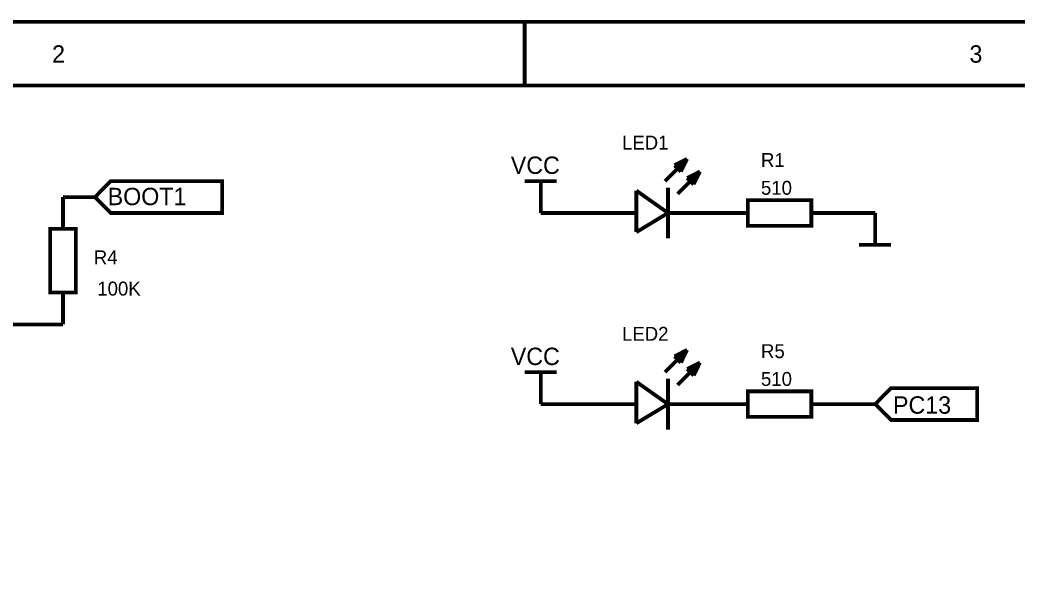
# Model space of a CAD drawing. Header units: millimetres. Extents: x 0 to 11.5, y 0 to 7.6.
# Drawn here: x 4.165 to 7.299, y 5.881 to 7.603 of the extents above; entities that cross this region are included whole.
import ezdxf

# ---------------------------------------------------------------- set-up
doc = ezdxf.new("R2010")
doc.units = ezdxf.units.MM
doc.header["$MEASUREMENT"] = 0
doc.layers.add('Sheet', color=255, linetype='Continuous')

msp = doc.modelspace()

# ---------------------------------------------------------------- linework, layer by layer
at = {"layer": 'Sheet'}
for points, const_width in [([(0, 7.5973), (11.5, 7.5973), (11.5, 0.002), (0, 0.002), (0, 7.5973)], 0.0118), ([(0, 7.5973), (0, 0.002), (11.5, 0.002), (11.5, 7.5973), (0, 7.5973), (0, 7.5973)], 0.0039), ([(0.2005, 7.3976), (11.3002, 7.3976), (11.3002, 0.2017), (0.2005, 0.2017), (0.2005, 7.3976)], 0.0118), ([(0.2005, 7.3976), (0.2005, 0.2017), (11.3002, 0.2017), (11.3002, 7.3976), (0.2005, 7.3976), (0.2005, 7.3976)], 0.0039), ([(4.4502, 6.9976), (4.4005, 7.0473), (4.4502, 7.0977), (4.8001, 7.0977), (4.8001, 6.9976), (4.4502, 6.9976)], 0.0118), ([(4.4502, 6.9976), (4.4005, 7.0473), (4.4502, 7.0977), (4.8001, 7.0977), (4.8001, 6.9976), (4.4502, 6.9976)], 0.0039), ([(6.4503, 7.0378), (6.6501, 7.0378), (6.6501, 6.9574), (6.4503, 6.9574), (6.4503, 7.0378)], 0.0118), ([(4.26, 6.9478), (4.3405, 6.9478), (4.3405, 6.7481), (4.26, 6.7481), (4.26, 6.9478)], 0.0118), ([(6.4503, 6.4381), (6.6501, 6.4381), (6.6501, 6.3583), (6.4503, 6.3583), (6.4503, 6.4381)], 0.0118), ([(6.9004, 6.3481), (6.8506, 6.3978), (6.9004, 6.4483), (7.1705, 6.4483), (7.1705, 6.3481), (6.9004, 6.3481)], 0.0118), ([(6.9004, 6.3481), (6.8506, 6.3978), (6.9004, 6.4483), (7.1705, 6.4483), (7.1705, 6.3481), (6.9004, 6.3481)], 0.0039)]:
    msp.add_lwpolyline(points, close=True, dxfattribs=dict(at, const_width=const_width))
at = {"layer": 'Sheet', "const_width": 0.0118}
for points in [[(5.75, 7.5973), (5.75, 7.3976)], [(6.1905, 7.0977), (6.2601, 7.1673)], [(6.2601, 7.1673), (6.2205, 7.1475)], [(6.2205, 7.1475), (6.2403, 7.1277)], [(6.2403, 7.1277), (6.2601, 7.1673)], [(6.2301, 7.0575), (6.3003, 7.1277)], [(6.3003, 7.1277), (6.2601, 7.1073)], [(6.2805, 7.0875), (6.3003, 7.1277)], [(5.75, 7.0977), (5.8502, 7.0977)], [(5.8005, 6.9976), (5.8005, 7.0977)], [(6.2001, 7.0773), (6.2001, 6.9178)], [(6.2601, 7.1073), (6.2805, 7.0875)], [(4.3002, 6.9478), (4.3002, 7.0473)], [(4.4005, 7.0473), (4.3002, 7.0473)], [(6.2001, 6.9976), (6.1005, 7.0678)], [(6.1005, 7.0678), (6.1005, 6.9376)], [(5.9505, 6.9976), (5.8005, 6.9976)], [(6.1005, 6.9976), (5.9505, 6.9976)], [(6.1005, 6.9376), (6.2001, 6.9976)], [(6.2001, 6.9976), (6.3501, 6.9976)], [(6.4503, 6.9976), (6.3501, 6.9976)], [(6.6501, 6.9976), (6.7504, 6.9976)], [(6.7504, 6.9976), (6.8506, 6.9976)], [(6.8506, 6.9976), (6.8506, 6.8974)], [(6.8002, 6.8974), (6.9004, 6.8974)], [(4.3002, 6.7481), (4.3002, 6.648)], [(4.3002, 6.648), (4.0002, 6.648)], [(6.1905, 6.498), (6.2601, 6.5682)], [(6.2601, 6.5682), (6.2205, 6.5478)], [(6.2205, 6.5478), (6.2403, 6.528)], [(6.2403, 6.528), (6.2601, 6.5682)], [(6.2301, 6.4578), (6.3003, 6.528)], [(6.3003, 6.528), (6.2601, 6.5082)], [(6.2805, 6.4878), (6.3003, 6.528)], [(5.75, 6.498), (5.8502, 6.498)], [(5.8005, 6.3978), (5.8005, 6.498)], [(6.2601, 6.5082), (6.2805, 6.4878)], [(6.2001, 6.3978), (6.1005, 6.468)], [(6.1005, 6.468), (6.1005, 6.3379)], [(6.2001, 6.4783), (6.2001, 6.3181)], [(5.9505, 6.3978), (5.8005, 6.3978)], [(6.1005, 6.3978), (5.9505, 6.3978)], [(6.1005, 6.3379), (6.2001, 6.3978)], [(6.2001, 6.3978), (6.3501, 6.3978)], [(6.4503, 6.3978), (6.3501, 6.3978)], [(6.6501, 6.3978), (6.7504, 6.3978)], [(6.8506, 6.3978), (6.7504, 6.3978)]]:
    msp.add_lwpolyline(points, dxfattribs=at)

# ---------------------------------------------------------------- texts
at = {"layer": 'Sheet'}
for s, height, p in [('2', 0.0545, (4.2661, 7.4692)), ('3', 0.0545, (7.1466, 7.4692)), ('LED1', 0.04362, (6.0555, 7.1966)), ('R1', 0.04362, (6.4919, 7.142)), ('VCC', 0.05452, (5.7064, 7.1202)), ('510', 0.04362, (6.4919, 7.0548)), ('BOOT1', 0.05452, (4.4407, 7.0221)), ('R4', 0.04362, (4.3971, 6.8367)), ('100K', 0.04362, (4.408, 6.7386)), ('LED2', 0.04362, (6.0555, 6.5968)), ('R5', 0.04362, (6.4919, 6.5423)), ('VCC', 0.05452, (5.7064, 6.5205)), ('510', 0.04362, (6.4919, 6.4551)), ('PC13', 0.05452, (6.9065, 6.3679))]:
    msp.add_text(s, height=height, dxfattribs=at).set_placement(p)

doc.saveas('drawing.dxf')
